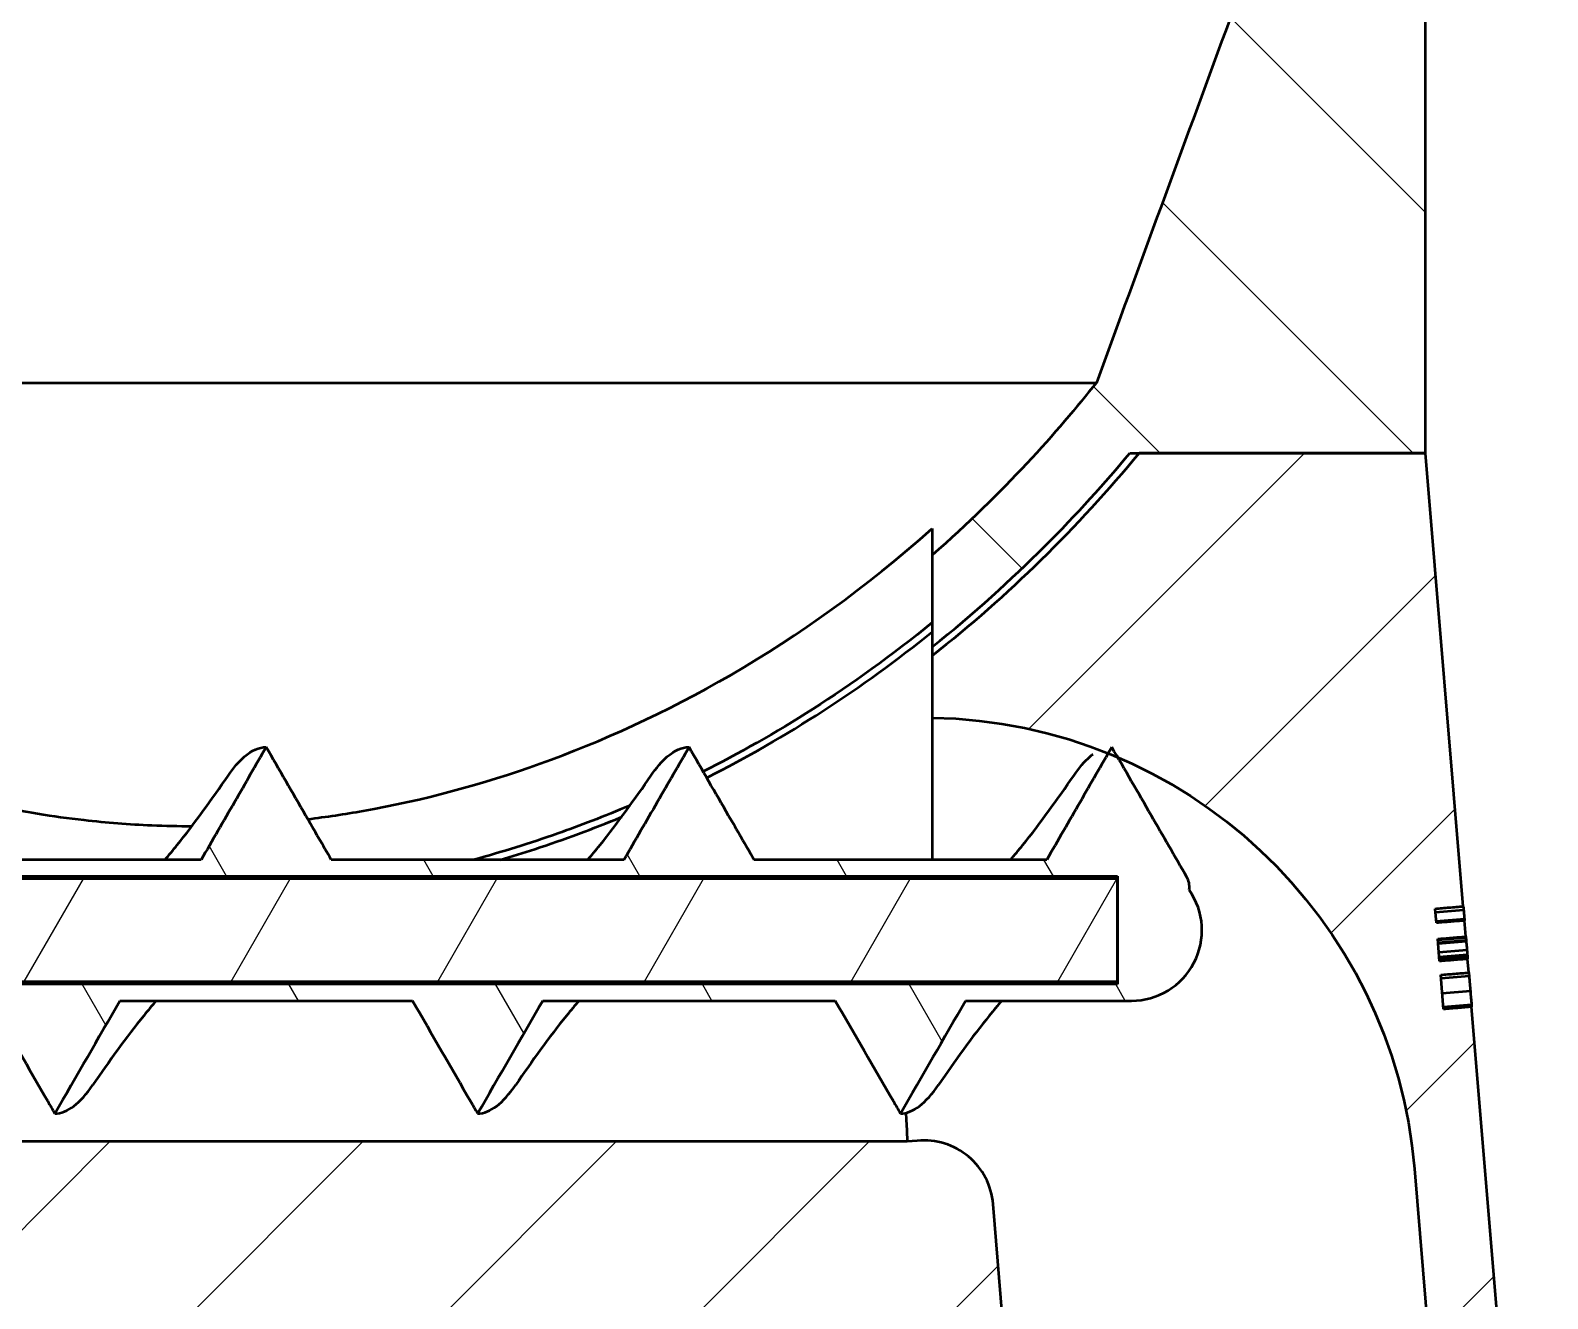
# Model space of a CAD drawing. Header units: inches. Extents: x 0.5 to 16.8, y 0.4 to 9.6.
# Drawn here: x 2.077 to 3.137, y 6.619 to 7.505 of the extents above; entities that cross this region are included whole.
import ezdxf

# ---------------------------------------------------------------- set-up
doc = ezdxf.new("R2010")
doc.units = ezdxf.units.IN
doc.header["$LTSCALE"] = 0.75
doc.header["$MEASUREMENT"] = 0
doc.layers.add('Hatching', color=7, linetype='Continuous', lineweight=25)
doc.layers.add('Visible', color=7, linetype='Continuous', lineweight=50)

msp = doc.modelspace()

# ---------------------------------------------------------------- hatches: boundary and pattern name
at = {"layer": 'Hatching'}
h = msp.add_hatch(dxfattribs=at)
h.set_pattern_fill('ANSI31', color=256, angle=90, style=0)
h.set_pattern_definition([(135, (0, 0), (-0.08838834764831845, -0.08838834764831845), [])])
edge = h.paths.add_edge_path(flags=0)
edge.add_line((1.586642881134509, 7.153762004791653), (1.586642881134509, 7.226329108416972))
edge.add_spline(control_points=[(1.586642881134508, 7.226329108416972), (1.576491614979617, 7.23797525113377), (1.567375579183832, 7.249017080514871), (1.559267596640468, 7.259224326337598)], knot_values=[-0.3973255332527011, -0.3973255332527011, -0.3973255332527011, -0.3973255332527011, 0, 0, 0, 0], degree=3, periodic=0)
edge.add_line((1.559267596640468, 7.259224326337598), (1.378597940244603, 7.751350310589564))
edge.add_line((1.378597940244603, 7.751350310589563), (1.378597940244603, 9.178515664920273))
edge.add_line((1.378597940244603, 9.178515664920273), (1.329385341819407, 9.178515664920273))
edge.add_line((1.329385341819407, 9.178515664920273), (1.329385341819407, 7.210011727912399))
edge.add_line((1.329385341819407, 7.210011727912399), (1.529387141943554, 7.210011727912399))
edge.add_line((1.529387141943554, 7.210011727912399), (1.535881215857681, 7.210011727912399))
edge.add_spline(control_points=[(1.53588121585768, 7.210011727912399), (1.550585040699992, 7.1923958759525), (1.567455443984573, 7.173430586249314), (1.586642881134508, 7.153762004791653)], knot_values=[-6.842447397116, -6.842447397116, -6.842447397116, -6.842447397116, -5.724001163084044, -5.724001163084044, -5.724001163084044, -5.724001163084044], degree=3, periodic=0)
edge = h.paths.add_edge_path(flags=0)
edge.add_line((2.707299672644746, 7.138817358574423), (2.707299672644746, 7.074693408998192))
edge.add_spline(control_points=[(2.707299672644746, 7.074693408998193), (2.766114480184589, 7.121633702295106), (2.811449338060341, 7.169420657164218), (2.845330412663023, 7.210011727912399)], knot_values=[-1.611571378102, -1.611571378102, -1.611571378102, -1.611571378102, 0, 0, 0, 0], degree=3, periodic=0)
edge.add_line((2.845330412663023, 7.210011727912399), (2.851824486577149, 7.210011727912399))
edge.add_line((2.851824486577149, 7.210011727912399), (3.051826286701296, 7.210011727912399))
edge.add_line((3.051826286701296, 7.210011727912399), (3.051826286701296, 9.178515664920273))
edge.add_line((3.051826286701296, 9.178515664920273), (3.002613688276099, 9.178515664920273))
edge.add_line((3.002613688276099, 9.178515664920273), (3.002613688276099, 7.751350310589563))
edge.add_line((3.002613688276099, 7.751350310589563), (2.821944031880234, 7.259224326337596))
edge.add_spline(control_points=[(2.821944031880235, 7.259224326337598), (2.795108700263859, 7.225440974550918), (2.75724024172297, 7.182507515628501), (2.707299672644746, 7.138817358574423)], knot_values=[-6.710851055901291, -6.710851055901291, -6.710851055901291, -6.710851055901291, -4.362102429348757, -4.362102429348757, -4.362102429348757, -4.362102429348757], degree=3, periodic=0)
h = msp.add_hatch(dxfattribs=at)
h.set_pattern_fill('ANSI31', color=256, style=0)
h.set_pattern_definition([(45, (0, 0), (-0.08838834764831845, 0.08838834764831845), [])])
h.paths.add_polyline_path([(1.417968018984761, 6.225759759408462), (1.417968018984761, 5.78284637358169), (1.210454895625181, 5.78284637358169), (1.206353845756414, 5.733633775156493), (1.516393215835154, 5.733633775156493), (1.516393215835155, 6.225759759408462)], flags=0)
edge = h.paths.add_edge_path(flags=0)
edge.add_line((1.586642881134509, 7.024420934265033), (1.586642881134509, 7.146630369710567))
edge.add_spline(control_points=[(1.586642881134508, 7.146630369710567), (1.566664503373804, 7.166882524685769), (1.547562837820063, 7.188036060817841), (1.529387141943554, 7.210011727912399)], knot_values=[-0.8692337386068395, -0.8692337386068395, -0.8692337386068395, -0.8692337386068395, 0, 0, 0, 0], degree=3, periodic=0)
edge.add_line((1.529387141943554, 7.210011727912399), (1.329385341819406, 7.210011727912399))
edge.add_line((1.329385341819407, 7.210011727912399), (1.321183242081873, 7.111586531062005))
edge.add_line((1.321183242081873, 7.111586531062005), (1.417968018984761, 7.111586531062005))
edge.add_line((1.417968018984761, 7.111586531062005), (1.417968018984761, 7.095767021717197))
edge.add_line((1.417968018984761, 7.095767021717197), (1.417968018984761, 6.928456367335899))
edge.add_line((1.417968018984761, 6.928456367335899), (1.548499515047753, 6.928456367335899))
edge.add_line((1.548499515047753, 6.928456367335899), (1.548499766518497, 6.928456367335899))
edge.add_line((1.548499766518497, 6.928456367335899), (1.548499766518497, 7.021960304343773))
edge.add_line((1.548499766518497, 7.021960304343773), (1.548499766518497, 7.024420934265033))
edge.add_line((1.548499766518497, 7.024420934265033), (1.586642881134509, 7.024420934265033))
edge = h.paths.add_edge_path(flags=0)
edge.add_line((2.707299672644746, 7.068394946866738), (2.707299672644746, 7.02526310641384))
edge.add_ellipse((2.701531479379381, 6.681553206965434), major_axis=(0.00576819326536544, 0.3437098994484059), ratio=1, start_angle=-21.020034238144717, end_angle=0, ccw=False)
edge.add_ellipse((2.701531479379282, 6.6815532069652), major_axis=(0.128671153859141, 0.3187687268179111), ratio=1, start_angle=358.7890694748212, end_angle=360, ccw=False)
edge.add_ellipse((2.701531479379381, 6.681553206965432), major_axis=(0.13537900547099, 0.3159783092398382), ratio=1, start_angle=297.95606292799425, end_angle=360, ccw=False)
edge.add_line((3.044102352516332, 6.710100779726845), (3.087744944104544, 6.186389680668305))
edge.add_line((3.087744944104543, 6.186389680668305), (3.137128123971637, 6.186389680668305))
edge.add_line((3.137128123971637, 6.186389680668305), (3.084051144032169, 6.823313439941927))
edge.add_line((3.084051144032169, 6.823313439941927), (3.064434101547034, 6.821678686401499))
edge.add_line((3.064434101547034, 6.821678686401499), (3.062439630639268, 6.84561233729469))
edge.add_line((3.062439630639268, 6.84561233729469), (3.082056673124403, 6.847247090835118))
edge.add_line((3.082056673124403, 6.847247090835118), (3.081261380310687, 6.856790604599714))
edge.add_line((3.081261380310687, 6.856790604599714), (3.061644337825551, 6.855155851059286))
edge.add_line((3.061644337825552, 6.855155851059286), (3.060345412284377, 6.870742957553388))
edge.add_line((3.060345412284376, 6.870742957553388), (3.079962454769511, 6.872377711093816))
edge.add_line((3.079962454769512, 6.872377711093816), (3.079029803424917, 6.883569527228958))
edge.add_line((3.079029803424916, 6.883569527228957), (3.059412760939781, 6.881934773688529))
edge.add_line((3.059412760939781, 6.881934773688529), (3.058584458787986, 6.891874399510072))
edge.add_line((3.058584458787986, 6.891874399510072), (3.078201501273121, 6.8935091530505))
edge.add_line((3.078201501273122, 6.8935091530505), (3.051826286701297, 7.210011727912399))
edge.add_line((3.051826286701296, 7.210011727912399), (2.851824486577149, 7.210011727912399))
edge.add_spline(control_points=[(2.851824486577149, 7.210011727912399), (2.808652980410189, 7.157814406063394), (2.760256597778924, 7.110256474256109), (2.707299672644746, 7.068394946866738)], knot_values=[-6.259704974376767, -6.259704974376767, -6.259704974376767, -6.259704974376767, -4.19816534612081, -4.19816534612081, -4.19816534612081, -4.19816534612081], degree=3, periodic=0)
edge = h.paths.add_edge_path(flags=0)
edge.add_ellipse((2.70153147937938, 6.681553206965432), major_axis=(0.04831523585992031, 0.004026269654993891), ratio=1, start_angle=0, end_angle=90.69864721060335)
edge.add_line((2.696916382437284, 6.72981575708195), (2.689905509386819, 6.729145343713853))
edge.add_line((2.689905509386819, 6.729145343713853), (1.548499766518497, 6.729145343713852))
edge.add_line((1.548499766518497, 6.729145343713852), (1.548499766518497, 6.731605973635111))
edge.add_line((1.548499766518497, 6.731605973635112), (1.548499766518497, 6.825109910642986))
edge.add_line((1.548499766518497, 6.825109910642986), (1.548499515047753, 6.825109910642986))
edge.add_line((1.548499515047753, 6.825109910642986), (1.417968018984761, 6.825109910642986))
edge.add_line((1.417968018984761, 6.825109910642986), (1.417968018984761, 6.679196532059946))
edge.add_line((1.417968018984761, 6.679196532059945), (1.43765305835484, 6.679196532059945))
edge.add_line((1.43765305835484, 6.679196532059946), (1.43765305835484, 6.61029889426467))
edge.add_line((1.43765305835484, 6.61029889426467), (1.417968018984761, 6.61029889426467))
edge.add_line((1.417968018984761, 6.61029889426467), (1.417968018984761, 6.383240074369092))
edge.add_line((1.417968018984761, 6.383240074369093), (1.516393215835155, 6.383240074369093))
edge.add_line((1.516393215835155, 6.383240074369093), (1.516393215835155, 6.42261015310925))
edge.add_line((1.516393215835155, 6.422610153109249), (2.141393215835155, 6.422610153109249))
edge.add_line((2.141393215835155, 6.422610153109249), (2.190605814260275, 6.422610153109249))
edge.add_line((2.190605814260275, 6.422610153109249), (2.289031011110745, 6.422610153109249))
edge.add_line((2.289031011110745, 6.422610153109249), (2.746708176465076, 6.422610153109249))
edge.add_line((2.746708176465076, 6.422610153109249), (2.746708176465076, 6.329106216101375))
edge.add_line((2.746708176465076, 6.329106216101375), (2.776235735520194, 6.329106216101375))
edge.add_line((2.776235735520194, 6.329106216101375), (2.776235735520194, 6.326645586180114))
edge.add_line((2.776235735520194, 6.326645586180114), (2.776235735520194, 6.282354247597437))
edge.add_line((2.776235735520194, 6.282354247597437), (2.776235735520194, 6.279893617676179))
edge.add_line((2.776235735520194, 6.279893617676178), (2.746708176465075, 6.279893617676178))
edge.add_line((2.746708176465075, 6.279893617676178), (2.746708176465075, 6.186389680668305))
edge.add_line((2.746708176465076, 6.186389680668305), (2.791445864901978, 6.186389680668305))
edge.add_line((2.791445864901977, 6.186389680668305), (2.7498467152393, 6.685579476620426))
h = msp.add_hatch(dxfattribs=at)
h.set_pattern_fill('ANSI31', color=256, angle=15, style=0)
h.set_pattern_definition([(59.99999999999999, (0, 0), (-0.1082531754730548, 0.06250000000000001), [])])
edge = h.paths.add_edge_path(flags=0)
edge.add_line((1.606324318197359, 7.007196524816213), (1.606324318197359, 6.74636975316267))
edge.add_ellipse((1.621088097724919, 6.746369753162671), major_axis=(-0.01476377952755926, -1.532992630382966e-16), ratio=1, start_angle=8.358931958200131e-14, end_angle=89.99999999999874)
edge.add_line((1.621088097724918, 6.731605973635111), (1.689985735520194, 6.731605973635111))
edge.add_ellipse((1.689985735520194, 6.746369753162671), major_axis=(2.622574073917692e-16, -0.01476377952755918), ratio=1, start_angle=359.9999999999997, end_angle=449.9999999999984)
edge.add_line((1.704749515047753, 6.746369753162671), (1.704749515047753, 6.827570540564254))
edge.add_line((1.704749515047753, 6.827570540564254), (1.704749515047753, 6.83906898509618))
edge.add_line((1.704749515047753, 6.83906898509618), (1.704749515047753, 6.840954692790842))
edge.add_line((1.704749515047753, 6.840954692790842), (2.83663927882728, 6.840954692790842))
edge.add_line((2.83663927882728, 6.840954692790842), (2.83663927882728, 6.912611585188062))
edge.add_line((2.83663927882728, 6.912611585188062), (1.704749515047753, 6.912611585188062))
edge.add_line((1.704749515047753, 6.912611585188062), (1.704749515047753, 6.914497292882726))
edge.add_line((1.704749515047753, 6.914497292882726), (1.704749515047753, 6.925995737414648))
edge.add_line((1.704749515047753, 6.925995737414648), (1.704749515047753, 7.007196524816213))
edge.add_ellipse((1.689985735520194, 7.007196524816213), major_axis=(0.01476377952755909, -8.406995400303121e-17), ratio=1, start_angle=359.9999999999993, end_angle=450.0000000000003)
edge.add_line((1.689985735520194, 7.021960304343772), (1.621088097724918, 7.021960304343772))
edge.add_ellipse((1.621088097724918, 7.007196524816213), major_axis=(-8.741913579725635e-17, 0.01476377952755902), ratio=1, start_angle=359.9999999999997, end_angle=450.0000000000003)
h = msp.add_hatch(dxfattribs=at)
h.set_pattern_fill('ANSI31', color=256, angle=75.00000000000001, style=0)
h.set_pattern_definition([(120, (0, 0), (-0.1082531754730548, -0.06250000000000001), [])])
edge = h.paths.add_edge_path(flags=0)
edge.add_line((1.901463612103706, 6.925995737414648), (1.704749515047753, 6.925995737414648))
edge.add_line((1.704749515047753, 6.925995737414648), (1.704749515047753, 6.914497292882726))
edge.add_line((1.704749515047753, 6.914497292882726), (2.83663927882728, 6.914497292882726))
edge.add_line((2.83663927882728, 6.914497292882726), (2.83663927882728, 6.912611585188062))
edge.add_line((2.83663927882728, 6.912611585188062), (2.83663927882728, 6.840954692790842))
edge.add_line((2.83663927882728, 6.840954692790842), (2.83663927882728, 6.83906898509618))
edge.add_line((2.83663927882728, 6.83906898509618), (1.704749515047753, 6.83906898509618))
edge.add_line((1.704749515047753, 6.83906898509618), (1.704749515047753, 6.827570540564254))
edge.add_line((1.704749515047753, 6.827570540564254), (1.753825816828115, 6.827570540564254))
edge.add_line((1.753825816828115, 6.827570540564254), (1.799286467945404, 6.748830383083931))
edge.add_line((1.799286467945404, 6.748830383083931), (1.844747119062692, 6.827570540564237))
edge.add_line((1.844747119062692, 6.827570540564237), (2.049101407379296, 6.827570540564254))
edge.add_line((2.049101407379296, 6.827570540564254), (2.094562058496585, 6.748830383083931))
edge.add_line((2.094562058496585, 6.748830383083931), (2.140022709613873, 6.827570540564237))
edge.add_line((2.140022709613873, 6.827570540564237), (2.344376997930477, 6.827570540564254))
edge.add_line((2.344376997930477, 6.827570540564254), (2.389837649047766, 6.748830383083931))
edge.add_line((2.389837649047766, 6.748830383083931), (2.435298300165054, 6.827570540564237))
edge.add_line((2.435298300165054, 6.827570540564237), (2.639652588481658, 6.827570540564254))
edge.add_line((2.639652588481658, 6.827570540564254), (2.685113239598947, 6.748830383083931))
edge.add_line((2.685113239598947, 6.748830383083931), (2.730573890716235, 6.827570540564237))
edge.add_line((2.730573890716235, 6.827570540564237), (2.84648179851232, 6.827570540564254))
edge.add_ellipse((2.84648179851232, 6.876783138989451), major_axis=(1.748382715945128e-16, -0.04921259842519689), ratio=1, start_angle=9.039680098406757e-28, end_angle=124.8869888558312)
edge.add_spline(control_points=[(2.886849996435065, 6.904930757720523), (2.887049576700868, 6.906592447624964), (2.887003463252614, 6.908280987964885), (2.886382595503275, 6.911387727114264), (2.885881807134488, 6.912710697895349), (2.885231719307269, 6.913836683041475)], knot_values=[-0.08363602527481177, -0.08363602527481177, -0.08363602527481177, -0.08363602527481177, -0.03962935394726552, -0.03962935394726552, 0, 0, 0, 0], degree=3, periodic=0)
edge.add_line((2.885231719307269, 6.913836683041475), (2.836910484850371, 6.997531516205271))
edge.add_line((2.836910484850371, 6.997531516205271), (2.832751034874538, 7.004735894894955))
edge.add_line((2.832751034874538, 7.004735894894954), (2.830202633238423, 7.000321933783111))
edge.add_line((2.830202633238423, 7.000321933783111), (2.787290383757132, 6.925995737414443))
edge.add_line((2.787290383757131, 6.925995737414443), (2.582936095440644, 6.925995737414648))
edge.add_line((2.582936095440645, 6.925995737414648), (2.537475444323357, 7.004735894894954))
edge.add_line((2.537475444323357, 7.004735894894954), (2.49201479320595, 6.925995737414443))
edge.add_line((2.49201479320595, 6.925995737414443), (2.287660504889464, 6.925995737414648))
edge.add_line((2.287660504889464, 6.925995737414648), (2.242199853772176, 7.004735894894954))
edge.add_line((2.242199853772176, 7.004735894894954), (2.196739202654769, 6.925995737414443))
edge.add_line((2.196739202654769, 6.925995737414443), (1.992384914338283, 6.925995737414648))
edge.add_line((1.992384914338283, 6.925995737414648), (1.946924263220995, 7.004735894894954))
edge.add_line((1.946924263220995, 7.004735894894954), (1.901463612103706, 6.925995737414648))

# ---------------------------------------------------------------- linework, layer by layer
at = {"layer": 'Visible', "extrusion": (-4.930380657631324e-32, 1, -3.947459643111666e-16)}
for p, q in [((3.051826286700361, 7.210011727912399, 0.4110686151138907), (3.051826286700361, 9.178515664920273, 0.4110686151138907)), ((2.845330412661951, 7.210011727912399, 0.4110686151138907), (3.051826286700361, 7.210011727912399, 0.4110686151138907)), ((3.051826286700361, 7.210011727912399, 0.4110686151138907), (2.851824486576334, 7.210011727912399, 0.4110686151138907)), ((3.07820150127236, 6.893509153050499, 0.4110686151138907), (3.051826286700361, 7.210011727912399, 0.4110686151138907)), ((2.707299672643785, 7.138817358574423, 0.4110686151138907), (2.707299672643785, 7.074693408998192, 0.4110686151138907)), ((2.707299672643785, 7.068394946866738, 0.4110686151138907), (2.707299672643785, 7.02526310641384, 0.4110686151138907)), ((2.196739202654044, 6.925995737414646, 0.4110686151138907), (1.992384914337435, 6.925995737414648, 0.4110686151138907)), ((2.492014793205271, 6.925995737414646, 0.4110686151138907), (2.287660504888663, 6.925995737414648, 0.4110686151138907)), ((2.787290383756499, 6.925995737414646, 0.4110686151138907), (2.582936095439891, 6.925995737414648, 0.4110686151138907)), ((1.704749515046842, 6.914497292882725, 0.4110686151138907), (2.836639278826624, 6.914497292882725, 0.4110686151138907)), ((1.704749515046842, 6.914059178627784, 0.4080068073740222), (2.836639278826624, 6.914059178627784, 0.4080068073740222)), ((2.836639278826624, 6.912611585188061, 0.4110686151138907), (1.704749515046842, 6.912611585188061, 0.4110686151138907)), ((2.836639278826624, 6.914497292882725, 0.4110686151138907), (2.836639278826624, 6.839068985096179, 0.4110686151138907)), ((2.836639278826624, 6.840954692790842, 0.4110686151138907), (2.836639278826624, 6.912611585188061, 0.4110686151138907)), ((3.059412760938812, 6.881934773688529, 0.4110686151138907), (3.058584458787209, 6.891874399510071, 0.4110686151138907)), ((3.078424553018522, 6.89083253209595, 0.4042234546250256), (3.05880751053337, 6.889197778555522, 0.4042234546250256)), ((3.078955847899579, 6.884456993522134, 0.3981210653869311), (3.059338805414427, 6.882822239981707, 0.3981210653869311)), ((3.07996245476852, 6.872377711093815, 0.4110686151138907), (3.079029803423964, 6.883569527228957, 0.4110686151138907)), ((3.061644337824873, 6.855155851059285, 0.4110686151138907), (3.060345412283368, 6.870742957553388, 0.4110686151138907)), ((3.080026611811718, 6.871607826578551, 0.4095384054926399), (3.060409569326566, 6.869973073038123, 0.4095384054926399)), ((3.080190087009669, 6.869646124200864, 0.4046171268773833), (3.060573044524517, 6.868011370660437, 0.4046171268773833)), ((3.080239129958954, 6.869057608810492, 0.3941840612674241), (3.060622087473803, 6.867422855270063, 0.3941840612674241)), ((3.080745903852858, 6.862976322085528, 0.3832588584095902), (3.061128861367706, 6.8613415685451, 0.3832588584095902)), ((3.081023811299929, 6.859641432720528, 0.3890659465259887), (3.061406768814777, 6.8580066791801, 0.3890659465259887)), ((3.08115459184819, 6.858072066141311, 0.3951683357636284), (3.061537549363038, 6.856437312600884, 0.3951683357636284)), ((3.082056673123589, 6.847247090835118, 0.4110686151138907), (3.081261380310025, 6.856790604599713, 0.4110686151138907)), ((3.06443410154634, 6.821678686401498, 0.4110686151138907), (3.062439630638437, 6.845612337294689, 0.4110686151138907)), ((1.704749515046842, 6.840954692790842, 0.4110686151138907), (2.836639278826624, 6.840954692790842, 0.4110686151138907)), ((2.836639278826624, 6.839068985096179, 0.4110686151138907), (1.704749515046842, 6.839068985096179, 0.4110686151138907)), ((3.082266224559589, 6.844732473603307, 0.3986132026352607), (3.062649182074438, 6.843097720062879, 0.3986132026352607)), ((2.140022709612822, 6.827570540564236, 0.4110686151138907), (2.34437699792943, 6.827570540564238, 0.4110686151138907)), ((2.43529830016405, 6.827570540564236, 0.4110686151138907), (2.639652588480658, 6.827570540564238, 0.4110686151138907)), ((2.730573890715277, 6.827570540564236, 0.4110686151138907), (2.846481798511377, 6.827570540564253, 0.4110686151138907)), ((3.083132643499539, 6.8343354463245, 0.4033375981916834), (3.063515601014387, 6.832700692784073, 0.4033375981916834)), ((3.083933673139654, 6.824723090642634, 0.4098336596821355), (3.064316630654503, 6.823088337102206, 0.4098336596821355)), ((3.137128123970797, 6.186389680668304, 0.4110686151138907), (3.084051144031491, 6.823313439941926, 0.4110686151138907)), ((2.689905509385881, 6.729145343713852, 0.4110686151138907), (1.54849976651758, 6.729145343713852, 0.4110686151138907)), ((2.696916382436484, 6.72981575708195, 0.4110686151138907), (2.689905509385881, 6.729145343713852, 0.4110686151138907)), ((3.044102352515438, 6.710100779726845, 0.4110686151138907), (3.087744944103633, 6.186389680668304, 0.4110686151138907)), ((2.791445864901107, 6.186389680668304, 0.4110686151138907), (2.749846715238618, 6.685579476620426, 0.4110686151138907))]:
    msp.add_line(p, q, dxfattribs=at)
at = {"layer": 'Visible', "extrusion": (-2.220446049250313e-16, -2.837236618486511e-16, -1)}
msp.add_arc((-2.701531479378446, 6.681553206965432, -0.4110686151138932), 0.3437582974015049, 90.96145647392927, 175.2363583092815, dxfattribs=at)
at = {"layer": 'Visible'}
for centre, radius, start, end in [((2.846481798511377, 6.87678313898945, 0.4110686151138907), 0.04921259842519694, 270, 34.88698885578699), ((2.701531479378446, 6.681553206965432, 0.4110686151138907), 0.04848270685032401, 4.763641690718876, 95.46228890130021)]:
    msp.add_arc(centre, radius, start, end, dxfattribs=at)
at = {"layer": 'Visible', "extrusion": (-0.9988641215868023, -0.04764941349719046, 2.406018029305675e-16)}
msp.add_ellipse((2.682862655205099, 6.876783138989443, 0.4110686151138907), major_axis=(-0.007042854180931256, 0.1476377952755836), ratio=0.9988641215874915, start_param=2.613531568321177, end_param=3.141592653750155, dxfattribs=at)
at = {"layer": 'Visible'}
for points, knots in [([(3.002613688275233, 7.751350310589563, 0.4110686151138907), (2.972502077838726, 7.669329313353409, 0.4110686151138907), (2.942390468054782, 7.5873083158776, 0.4110686151138907), (2.882167249658778, 7.423266320979161, 0.4110686151138907), (2.852055641200423, 7.341245323500001, 0.4110686151138907), (2.821944031879411, 7.259224326337596, 0.4110686151138907)], [-5.32629711679966, -5.32629711679966, -5.32629711679966, -5.32629711679966, -2.663148551486435, -2.663148551486435, 0, 0, 0, 0]), ([(1.82021367965126, 7.259224326337595, -0.1002019704355916), (1.874264493264036, 7.259224326337576, -0.1393589868430354), (1.934265823076657, 7.259224326337576, -0.1697567498545141), (2.076301631807837, 7.259224326337576, -0.2152547170730941), (2.15874252235426, 7.259224326337576, -0.2248017279566739), (2.322643466081445, 7.259224326337576, -0.2117575412644328), (2.402536536907064, 7.259224326337576, -0.1892910532233145), (2.505859764314664, 7.259224326337576, -0.1369574925847701), (2.534514245134687, 7.259224326337575, -0.1194351238946183), (2.561587340105234, 7.259224326337595, -0.09977446500806764)], [13.32601761325125, 13.32601761325125, 13.32601761325125, 13.32601761325125, 15.36620925866903, 15.36620925866903, 17.87195771986876, 17.87195771986876, 20.37770618106849, 20.37770618106849, 21.40218006956228, 21.40218006956228, 21.40218006956228, 21.40218006956228]), ([(2.561587340105234, 7.259224326337595, -0.09977446500806764), (2.600731654445553, 7.259224326337576, -0.07134687000689155), (2.636569779328056, 7.259224326337576, -0.03844876665516495), (2.680105678780365, 7.259224326337576, 0.01194251183915185), (2.691263245854771, 7.259224326337576, 0.02603383414043492), (2.70178983330652, 7.259224326337595, 0.04055701786182908)], [21.40218006956228, 21.40218006956228, 21.40218006956228, 21.40218006956228, 22.88345464226821, 22.88345464226821, 23.43194108091783, 23.43194108091783, 23.43194108091783, 23.43194108091783]), ([(2.70178983330652, 7.259224326337595, 0.04055701786182908), (2.739353413989647, 7.259224326337576, 0.0923829172220394), (2.768881255317865, 7.259224326337576, 0.1497087512784674), (2.810938858364807, 7.259224326337576, 0.2753067509293032), (2.821943794929211, 7.259224326337576, 0.3430127309211457), (2.821944031879411, 7.259224326337596, 0.4110686151138907)], [23.43194108091783, 23.43194108091783, 23.43194108091783, 23.43194108091783, 25.38920310346794, 25.38920310346794, 27.46909727742189, 27.46909727742189, 27.46909727742189, 27.46909727742189]), ([(2.271237351415948, 6.954441498060311, 0.2634308198385042), (2.284141258156524, 6.955999928432766, 0.2634308198385042), (2.297000091748941, 6.957920042274784, 0.2634308198385042), (2.351830271047675, 6.96762581982645, 0.2634308198385042), (2.393293834019005, 6.978804393125752, 0.2634308198385042), (2.518076997259868, 7.023529746855608, 0.2634308198385042), (2.614403145636061, 7.074319169352177, 0.2634308198385042), (2.707299672643785, 7.157482306792891, 0.2634308198385042)], [-6.258493209254521, -6.258493209254521, -6.258493209254521, -6.258493209254521, -5.705385461809785, -5.705385461809785, -3.888440125061258, -3.888440125061258, -0.06751721529040162, -0.06751721529040162, -0.06751721529040162, -0.06751721529040162]), ([(2.707299672643785, 7.157482306792891, 0.2634308198385042), (2.707299672643785, 7.154616210862972, 0.2746353869779341), (2.707299672643785, 7.152071677303514, 0.2859187448802913), (2.707299672643785, 7.14580936558413, 0.3179834800880599), (2.707299672643785, 7.142862229285821, 0.3388841074411175), (2.707299672643785, 7.139873329045476, 0.3732964540454304), (2.707299672643785, 7.139166621350356, 0.3867163948971211), (2.707299672643785, 7.138850986642078, 0.403790842075523), (2.707299672643785, 7.138817358574423, 0.4074298256832662), (2.707299672643785, 7.138817358574423, 0.4110686151138907)], [-3.084624800964356, -3.084624800964356, -3.084624800964356, -3.084624800964356, -2.73207701269323, -2.73207701269323, -2.088821469512454, -2.088821469512454, -1.679230546109266, -1.679230546109266, -1.568298633960947, -1.568298633960947, -1.568298633960947, -1.568298633960947]), ([(2.70729967264333, 7.074693409021926, 0.3204840669309306), (2.70729967264333, 7.074570616160775, 0.3213640137573748), (2.70729967264333, 7.074449598175512, 0.3222442427522765), (2.70729967264333, 7.072091071045386, 0.339660190711129), (2.707299672643785, 7.070481578260362, 0.3562700152233447), (2.707299672643785, 7.068854522341391, 0.3841202081434858), (2.707299672643785, 7.068488386448188, 0.3953257725875119), (2.707299672643785, 7.06840018329776, 0.4080474203733502), (2.707299672643785, 7.068394946866738, 0.4095580391804106), (2.707299672643785, 7.068394946866738, 0.4110686151138907)], [-2.488306081673231, -2.488306081673231, -2.488306081673231, -2.488306081673231, -2.461223455082385, -2.461223455082385, -1.952626640675799, -1.952626640675799, -1.610910341947468, -1.610910341947468, -1.564865311802232, -1.564865311802232, -1.564865311802232, -1.564865311802232]), ([(2.707299672643785, 7.025263106413839, 0.4110686151138907), (2.707299672643785, 7.025263106413839, 0.4019589721774537), (2.707299672643785, 7.024364258759869, 0.3920100733994332), (2.707299672643785, 7.020488296314731, 0.3725256952334348), (2.707299672643785, 7.017511183049931, 0.3629902155416858), (2.707299672643785, 7.010538313970478, 0.3461573540771496), (2.707299672643785, 7.005900039657053, 0.3373092385968448), (2.707299672643785, 6.994861542856398, 0.3207903922830155), (2.707299672643785, 6.988461324748762, 0.3131196585236466), (2.707299672643785, 6.97557593463208, 0.3002353933566155), (2.707299672643785, 6.967903464563171, 0.2938350362787787), (2.707299672643785, 6.951381164068952, 0.2827965388614757), (2.707299672643785, 6.942531339849861, 0.2781583892328854), (2.707299672643785, 6.931504916549105, 0.2735916437391097), (2.707299672643785, 6.928789219688357, 0.2725602950013126), (2.707299672643785, 6.925993213992863, 0.2715935880132747)], [0, 0, 0, 0, 0.2776619166972908, 0.2776619166972908, 0.5553238333945816, 0.5553238333945816, 0.8330056165333445, 0.8330056165333445, 1.110687399672107, 1.110687399672107, 1.388409068096554, 1.388409068096554, 1.666130736521, 1.666130736521, 1.752178865995027, 1.752178865995027, 1.752178865995027, 1.752178865995027]), ([(2.242199853771126, 7.004735894894953, 0.4110686151138907), (2.234797625456849, 6.991914859365038, 0.4110686151138907), (2.227395397142118, 6.979093823835123, 0.4110686151138907), (2.212241846769757, 6.952847104674952, 0.4110686151138907), (2.204490524711673, 6.939421421044697, 0.4110686151138907), (2.196739202654044, 6.925995737414443, 0.4110686151138907)], [-0.9237604307057007, -0.9237604307057007, -0.9237604307057007, -0.9237604307057007, -0.4725205926546053, -0.4725205926546053, 0, 0, 0, 0]), ([(2.21557384726475, 6.984689422764583, 0.3424310522254927), (2.219390726828351, 6.990283471774798, 0.3511858121382829), (2.223207606391497, 6.994824655903858, 0.3606096485709713), (2.227024485955098, 6.998122482634598, 0.3704647799800114), (2.232082941894078, 7.002493045271842, 0.3835256447978281), (2.237141397832602, 7.004735894894953, 0.3972958881672639), (2.242199853771126, 7.004735894894953, 0.4110686151138907)], [11.49817720325444, 11.49817720325444, 11.49817720325444, 11.49817720325444, 11.74183596503401, 11.74183596503401, 11.74183596503401, 12.06475343991055, 12.06475343991055, 12.06475343991055, 12.06475343991055]), ([(2.287660504888663, 6.925995737414648, 0.4110686151138907), (2.28172947576013, 6.936268581206548, 0.4110686151138907), (2.275798446631597, 6.946541424998447, 0.4110686151138907), (2.260644896258782, 6.972788144158549, 0.4110686151138907), (2.251422375014954, 6.988762019526751, 0.4110686151138907), (2.242199853771126, 7.004735894894954, 0.4110686151138907)], [-0.9237604307032913, -0.9237604307032913, -0.9237604307032913, -0.9237604307032913, -0.5622048950240679, -0.5622048950240679, 0, 0, 0, 0]), ([(2.537475444322354, 7.004735894894953, 0.4110686151138907), (2.530073216008077, 6.991914859365038, 0.4110686151138907), (2.522670987693346, 6.979093823835123, 0.4110686151138907), (2.507517437320985, 6.952847104674952, 0.4110686151138907), (2.499766115262901, 6.939421421044697, 0.4110686151138907), (2.492014793205271, 6.925995737414443, 0.4110686151138907)], [-0.9237604307057009, -0.9237604307057009, -0.9237604307057009, -0.9237604307057009, -0.4725205926546058, -0.4725205926546058, 0, 0, 0, 0]), ([(2.510849437815978, 6.984689422764583, 0.3424310522254927), (2.514666317379579, 6.990283471774798, 0.3511858121382829), (2.518483196942725, 6.994824655903858, 0.3606096485709713), (2.522300076506326, 6.998122482634598, 0.3704647799800114), (2.52735853244485, 7.002493045271842, 0.3835256447978281), (2.532416988383829, 7.004735894894953, 0.3972958881672639), (2.537475444322354, 7.004735894894953, 0.4110686151138907)], [17.78136251043402, 17.78136251043402, 17.78136251043402, 17.78136251043402, 18.0250212722136, 18.0250212722136, 18.0250212722136, 18.34793874709013, 18.34793874709013, 18.34793874709013, 18.34793874709013]), ([(2.582936095439891, 6.925995737414648, 0.4110686151138907), (2.577005066311358, 6.936268581206548, 0.4110686151138907), (2.57107403718237, 6.946541424998447, 0.4110686151138907), (2.55592048681001, 6.972788144158549, 0.4110686151138907), (2.546697965566182, 6.988762019526751, 0.4110686151138907), (2.537475444322354, 7.004735894894954, 0.4110686151138907)], [-0.9237604307032902, -0.9237604307032902, -0.9237604307032902, -0.9237604307032902, -0.5622048950240677, -0.5622048950240677, 0, 0, 0, 0]), ([(2.832751034873581, 7.004735894894954, 0.4110686151138907), (2.825348806559305, 6.991914859365038, 0.4110686151138907), (2.817946578244573, 6.979093823835123, 0.4110686151138907), (2.802793027872212, 6.952847104674952, 0.4110686151138907), (2.795041705814128, 6.939421421044697, 0.4110686151138907), (2.787290383756044, 6.925995737414443, 0.4110686151138907)], [-0.9237604307057006, -0.9237604307057006, -0.9237604307057006, -0.9237604307057006, -0.4725205926546062, -0.4725205926546062, 0, 0, 0, 0]), ([(2.88523171930683, 6.913836683042653, 0.4110686151143454), (2.876960679072909, 6.928162544958679, 0.4110686151143454), (2.868689638838532, 6.942488406874319, 0.4110686151138907), (2.851196077361237, 6.972788144158549, 0.4110686151138907), (2.841973556117409, 6.988762019526751, 0.4110686151138907), (2.832751034873581, 7.004735894894954, 0.4110686151138907)], [-1.066407507663823, -1.066407507663823, -1.066407507663823, -1.066407507663823, -0.5622048950240669, -0.5622048950240669, 0, 0, 0, 0]), ([(2.806125028367205, 6.984689422764583, 0.3424310522254927), (2.809941907930352, 6.990283471774798, 0.3511858121382829), (2.813758787493953, 6.994824655903858, 0.3606096485709713), (2.817575667057554, 6.998122482634598, 0.3704647799800114), (2.818301574553971, 6.998749674849257, 0.3723390633185772), (2.819027482050842, 6.99933305036352, 0.374227955124752), (2.819753389547259, 6.999872268923287, 0.3761293663683318)], [24.06454781761361, 24.06454781761361, 24.06454781761361, 24.06454781761361, 24.30820657939319, 24.30820657939319, 24.30820657939319, 24.35454645437729, 24.35454645437729, 24.35454645437729, 24.35454645437729]), ([(1.955075796964138, 6.990616747518049, 0.2634308198380495), (1.959919062363952, 6.988934943812844, 0.2634308198385042), (1.964778453645522, 6.98730057623631, 0.2634308198385042), (1.996118486966225, 6.977102051048637, 0.2634308198385042), (2.023068989104559, 6.969897985756578, 0.2634308198385042), (2.071651824930086, 6.959813870658627, 0.2634308198385042), (2.093201371565101, 6.95632892632698, 0.2634308198385042), (2.130596955671081, 6.9520815925907, 0.2634308198385042), (2.14637692550923, 6.950836684511402, 0.2634308198385042), (2.171594779963471, 6.949753145963072, 0.2634308198385042), (2.180976558519433, 6.949549401591017, 0.2634308198385042), (2.190362833928248, 6.949545942778874, 0.2634308198385042)], [-10.81257265760851, -10.81257265760851, -10.81257265760851, -10.81257265760851, -10.59442006007071, -10.59442006007071, -9.410056410662712, -9.410056410662712, -8.482426987081023, -8.482426987081023, -7.808497706158851, -7.808497706158851, -7.408736454394312, -7.408736454394312, -7.408736454394312, -7.408736454394312]), ([(2.171424715914782, 6.925995737414647, 0.3565364305823095), (2.174362868189291, 6.92940824175183, 0.3551925045776443), (2.177257839692629, 6.932897569541488, 0.3539604167572179), (2.192465793090832, 6.951744742206634, 0.3479249924662327), (2.20420112275815, 6.968122282176183, 0.344755175287446), (2.21557384726475, 6.984742459107506, 0.3423904312162449)], [0.3581091042410384, 0.3581091042410384, 0.3581091042410384, 0.3581091042410384, 0.5007963002886997, 0.5007963002886997, 1.118842589410745, 1.118842589410745, 1.118842589410745, 1.118842589410745]), ([(2.466700306465555, 6.925995737414648, 0.3565364305823095), (2.469638458740519, 6.92940824175183, 0.3551925045776443), (2.472533430243857, 6.932897569541488, 0.3539604167572179), (2.48774138364206, 6.951744742206635, 0.3479249924662327), (2.499476713309377, 6.968122282176183, 0.344755175287446), (2.510849437815978, 6.984742459107506, 0.3423904312162449)], [0.3581091042410386, 0.3581091042410386, 0.3581091042410386, 0.3581091042410386, 0.5007963002887169, 0.5007963002887169, 1.118842589410747, 1.118842589410747, 1.118842589410747, 1.118842589410747]), ([(2.761975897016782, 6.925995737414647, 0.3565364305823095), (2.764914049291292, 6.92940824175183, 0.3551925045776443), (2.767809020795085, 6.932897569541488, 0.3539604167572179), (2.783016974193288, 6.951744742206635, 0.3479249924662327), (2.794752303860605, 6.968122282176183, 0.344755175287446), (2.806125028367205, 6.984742459107506, 0.3423904312162449)], [0.3581091042410354, 0.3581091042410354, 0.3581091042410354, 0.3581091042410354, 0.5007963002887205, 0.5007963002887205, 1.118842589410747, 1.118842589410747, 1.118842589410747, 1.118842589410747]), ([(2.49631997041115, 6.963941256518948, 0.2634308198385042), (2.477907692992176, 6.956117997611926, 0.2634308198385042), (2.460943901662176, 6.949676045913622, 0.2634308198385042), (2.426385741551712, 6.937495416448814, 0.2634308198385042), (2.406730675313611, 6.931368271900903, 0.263430819838959), (2.386875337276251, 6.925995365933137, 0.2634308198398685)], [-10.15106430945911, -10.15106430945911, -10.15106430945911, -10.15106430945911, -9.660224654390962, -9.660224654390962, -9.032970554034115, -9.032970554034115, -9.032970554034115, -9.032970554034115]), ([(2.405567301825613, 6.925995661505373, 0.26343081983714), (2.413650702564155, 6.928371645549154, 0.2634308198380495), (2.421696465057721, 6.930871156206507, 0.2634308198385042), (2.450266619021477, 6.94022354283247, 0.2634308198385042), (2.470541989911453, 6.947743545145926, 0.2634308198385042), (2.490492425321008, 6.956016045313422, 0.2634308198385042)], [-3.567134237522897, -3.567134237522897, -3.567134237522897, -3.567134237522897, -3.309617372508443, -3.309617372508443, -2.647845049607364, -2.647845049607364, -2.647845049607364, -2.647845049607364]), ([(2.886849996434194, 6.904930757720522, 0.4110686151138907), (2.887049576700065, 6.906592447624964, 0.4110686151138907), (2.887003463251858, 6.908280987964885, 0.4110686151138907), (2.886382595502255, 6.911387727114263, 0.4110686151138907), (2.885881807133501, 6.912710697895349, 0.4110686151138907), (2.885231719306375, 6.913836683041474, 0.4110686151138907)], [-0.08363602527481177, -0.08363602527481177, -0.08363602527481177, -0.08363602527481177, -0.03962935394726552, -0.03962935394726552, 0, 0, 0, 0]), ([(3.058584458787209, 6.891874399510071, 0.4110686151138907), (3.061853965868067, 6.892146858433476, 0.4110686151138907), (3.065123472948926, 6.892419317356881, 0.4110686151138907), (3.071662487110643, 6.89296423520369, 0.4110686151138907), (3.074931994191502, 6.893236694127095, 0.4110686151138907), (3.07820150127236, 6.893509153050499, 0.4110686151138907)], [-0.2000000000000017, -0.2000000000000017, -0.2000000000000017, -0.2000000000000017, -0.1000000000000018, -0.1000000000000018, 0, 0, 0, 0]), ([(3.07820150127236, 6.893509153050499, 0.4110686151138907), (3.078217892197699, 6.893312461946186, 0.4100783981775749), (3.078265073038892, 6.892746291849187, 0.4076794995776254), (3.078365228031998, 6.891544431935817, 0.4055090694178034), (3.078424553018522, 6.89083253209595, 0.4042234546250256)], [0.01460860251182076, 0.01460860251182076, 0.01460860251182076, 0.01460860251182076, 0.04523539709024865, 0.08973537032308675, 0.08973537032308675, 0.08973537032308675, 0.08973537032308675]), ([(3.078424553018522, 6.89083253209595, 0.4042234546250256), (3.078494851894902, 6.889988945576939, 0.4031079904161743), (3.07864456062407, 6.888192440829092, 0.400732494006661), (3.078847959327504, 6.885751656388432, 0.3990261563662898), (3.078955847899579, 6.884456993522134, 0.3981210653869311)], [0, 0, 0, 0, 0.04241260915287223, 0.09032203810113704, 0.09032203810113704, 0.09032203810113704, 0.09032203810113704]), ([(3.079029803423964, 6.883569527228956, 0.4110686151138907), (3.075760296343105, 6.883297068305552, 0.4110686151138907), (3.072490789262247, 6.883024609382147, 0.4110686151138907), (3.06595177510053, 6.882479691535337, 0.4110686151138907), (3.062682268019671, 6.882207232611933, 0.4110686151138907), (3.059412760938812, 6.881934773688529, 0.4110686151138907)], [-0.1999999999999997, -0.1999999999999997, -0.1999999999999997, -0.1999999999999997, -0.09999999999999977, -0.09999999999999977, 0, 0, 0, 0]), ([(3.060345412283368, 6.870742957553388, 0.4110686151138907), (3.063614919364227, 6.871015416476792, 0.4110686151138907), (3.066884426445085, 6.871287875400196, 0.4110686151138907), (3.073423440606803, 6.871832793247005, 0.4110686151138907), (3.076692947687661, 6.87210525217041, 0.4110686151138907), (3.07996245476852, 6.872377711093815, 0.4110686151138907)], [-0.1999999999999997, -0.1999999999999997, -0.1999999999999997, -0.1999999999999997, -0.09999999999999991, -0.09999999999999991, 0, 0, 0, 0]), ([(3.080026611811718, 6.871607826578551, 0.4095384054926399), (3.080060784647685, 6.871197752544631, 0.4086432059739309), (3.080122155112349, 6.870461306967639, 0.4070355310868763), (3.080169226376711, 6.869896451799522, 0.4053597742231432), (3.080190087009669, 6.869646124200864, 0.4046171268773833)], [0, 0, 0, 0, 0.03000429211789073, 0.05388424136437996, 0.05388424136437996, 0.05388424136437996, 0.05388424136437996]), ([(3.080402605156905, 6.867095906432805, 0.3776486533524803), (3.080461791433208, 6.866385671117131, 0.3785700926273421), (3.080579846359342, 6.864969012005428, 0.3804080262179923), (3.080690650727774, 6.863639359582744, 0.3823102870228468), (3.080745903852858, 6.862976322085528, 0.3832588584095902)], [0, 0, 0, 0, 0.03550070475259275, 0.07081089288264683, 0.07081089288264683, 0.07081089288264683, 0.07081089288264683]), ([(3.081261380310025, 6.856790604599714, 0.4110686151138907), (3.077991873229166, 6.856518145676309, 0.4110686151138907), (3.074722366148308, 6.856245686752904, 0.4110686151138907), (3.06818335198659, 6.855700768906095, 0.4110686151138907), (3.064913844905732, 6.85542830998269, 0.4110686151138907), (3.061644337824873, 6.855155851059285, 0.4110686151138907)], [-0.1999999999999995, -0.1999999999999995, -0.1999999999999995, -0.1999999999999995, -0.09999999999999767, -0.09999999999999767, 0, 0, 0, 0]), ([(3.080745903852858, 6.862976322085528, 0.3832588584095902), (3.080798043932646, 6.862350641126445, 0.3842064856876277), (3.080900721158741, 6.861118514414173, 0.3860726074949525), (3.080983210510567, 6.860128642192579, 0.3880786056529359), (3.081023811299929, 6.859641432720528, 0.3890659465259887)], [0, 0, 0, 0, 0.03460953461445946, 0.06815507404967955, 0.06815507404967955, 0.06815507404967955, 0.06815507404967955]), ([(3.081023811299929, 6.859641432720528, 0.3890659465259887), (3.081057845491614, 6.859233022418674, 0.3900540134582116), (3.081125359378348, 6.858422855778747, 0.3920140493910367), (3.081144901190783, 6.858188354026539, 0.3941226797564923), (3.08115459184819, 6.858072066141311, 0.3951683357636284)], [0, 0, 0, 0, 0.03242293728854756, 0.06431762871892734, 0.06431762871892734, 0.06431762871892734, 0.06431762871892734]), ([(3.08115459184819, 6.858072066141311, 0.3951683357636284), (3.081172201703339, 6.857860747878395, 0.3952257025889594), (3.081207194813487, 6.857440830556525, 0.3953396980541584), (3.081243372417703, 6.85700669930422, 0.3953571482788902), (3.081261380310025, 6.856790604599713, 0.3953628642661897)], [0, 0, 0, 0, 0.006670866772959308, 0.01325589407749545, 0.01325589407749545, 0.01325589407749545, 0.01325589407749545]), ([(3.062439630638437, 6.845612337294689, 0.4110686151138907), (3.065709137719296, 6.845884796218094, 0.4110686151138907), (3.068978644800154, 6.846157255141498, 0.4110686151138907), (3.075517658961871, 6.846702172988308, 0.4110686151138907), (3.07878716604273, 6.846974631911713, 0.4110686151138907), (3.082056673123589, 6.847247090835117, 0.4110686151138907)], [-0.1999999999999995, -0.1999999999999995, -0.1999999999999995, -0.1999999999999995, -0.09999999999999991, -0.09999999999999991, 0, 0, 0, 0]), ([(3.082266224559589, 6.844732473603307, 0.3986132026352607), (3.08241335728826, 6.842966880860493, 0.3992821935007669), (3.082710557896007, 6.839400473564925, 0.4006335209314784), (3.08299102500132, 6.836034868301534, 0.4024303240339577), (3.083132643499539, 6.8343354463245, 0.4033375981916834)], [0, 0, 0, 0, 0.05765857072013539, 0.116467372277785, 0.116467372277785, 0.116467372277785, 0.116467372277785]), ([(2.049101407378203, 6.827570540564441, 0.4110686151138907), (2.062618338892207, 6.804158528419714, 0.4110686151138907), (2.076135270406212, 6.780746516274987, 0.4110686151138907), (2.091288820779027, 6.754499797114817, 0.4110686151138907), (2.092925439637384, 6.751665090099373, 0.4110686151138907), (2.09456205849574, 6.74883038308393, 0.4110686151138907)], [-0.9450411853092118, -0.9450411853092118, -0.9450411853092118, -0.9450411853092118, -0.1210490402140107, -0.1210490402140107, -0.02128075460351017, -0.02128075460351017, -0.02128075460351017, -0.02128075460351017]), ([(2.165337196352539, 6.827570540564253, 0.3565364305823095), (2.162399044078029, 6.824158036227063, 0.3551925045776443), (2.159504072574236, 6.820668708437396, 0.3539604167572179), (2.144296119176033, 6.801821535772244, 0.3479249924662327), (2.132560789508716, 6.785443995802698, 0.344755175287446), (2.121188065002116, 6.768823818871378, 0.3423904312162449)], [0.3581091042407628, 0.3581091042407628, 0.3581091042407628, 0.3581091042407628, 0.500796300288776, 0.500796300288776, 1.118842589410714, 1.118842589410714, 1.118842589410714, 1.118842589410714]), ([(2.34437699792943, 6.827570540564441, 0.4110686151138907), (2.357893929443435, 6.804158528419714, 0.4110686151138907), (2.37141086095744, 6.780746516274987, 0.4110686151138907), (2.3865644113298, 6.754499797114817, 0.4110686151138907), (2.388201030188611, 6.751665090099373, 0.4110686151138907), (2.389837649046967, 6.74883038308393, 0.4110686151138907)], [-0.9450411853092118, -0.9450411853092118, -0.9450411853092118, -0.9450411853092118, -0.1210490402140107, -0.1210490402140107, -0.02128075460351017, -0.02128075460351017, -0.02128075460351017, -0.02128075460351017]), ([(2.460612786903766, 6.827570540564253, 0.3565364305823095), (2.457674634629257, 6.824158036227063, 0.3551925045776443), (2.454779663125464, 6.820668708437396, 0.3539604167572179), (2.439571709727261, 6.801821535772243, 0.3479249924662327), (2.427836380059944, 6.785443995802698, 0.344755175287446), (2.416463655553343, 6.768823818871378, 0.3423904312162449)], [0.358109104240767, 0.358109104240767, 0.358109104240767, 0.358109104240767, 0.5007963002887794, 0.5007963002887794, 1.118842589410714, 1.118842589410714, 1.118842589410714, 1.118842589410714]), ([(2.639652588480658, 6.827570540564441, 0.4110686151138907), (2.653169519994663, 6.804158528419714, 0.4110686151138907), (2.666686451508667, 6.780746516274987, 0.4110686151138907), (2.681840001881028, 6.754499797114817, 0.4110686151138907), (2.683476620739839, 6.751665090099373, 0.4110686151138907), (2.685113239598195, 6.74883038308393, 0.4110686151138907)], [-0.9450411853092116, -0.9450411853092116, -0.9450411853092116, -0.9450411853092116, -0.1210490402140109, -0.1210490402140109, -0.02128075460351013, -0.02128075460351013, -0.02128075460351013, -0.02128075460351013]), ([(2.755888377454994, 6.827570540564253, 0.3565364305823095), (2.75295022518003, 6.824158036227066, 0.3551925045776443), (2.750055253676692, 6.820668708437402, 0.3539604167572179), (2.734847300278489, 6.801821535772251, 0.3479249924662327), (2.723111970611171, 6.785443995802702, 0.344755175287446), (2.711739246104571, 6.768823818871378, 0.3423904312162449)], [0.3581091042407598, 0.3581091042407598, 0.3581091042407598, 0.3581091042407598, 0.500796300288644, 0.500796300288644, 1.118842589410714, 1.118842589410714, 1.118842589410714, 1.118842589410714]), ([(3.083132643499539, 6.8343354463245, 0.4033375981916834), (3.083272143686372, 6.832661444078481, 0.4043205488032982), (3.083550546415154, 6.829320611334766, 0.4062822388764289), (3.083806147130417, 6.826253402753093, 0.4086515481412789), (3.083933673139654, 6.824723090642634, 0.4098336596821355)], [0, 0, 0, 0, 0.05925590332030491, 0.118257942927907, 0.118257942927907, 0.118257942927907, 0.118257942927907]), ([(3.084051144031491, 6.823313439941926, 0.4110686151138907), (3.080781636950633, 6.823040981018521, 0.4110686151138907), (3.077512129869774, 6.822768522095116, 0.4110686151138907), (3.070973115708057, 6.822223604248308, 0.4110686151138907), (3.067703608627198, 6.821951145324903, 0.4110686151138907), (3.06443410154634, 6.821678686401498, 0.4110686151138907)], [-0.1999999999999998, -0.1999999999999998, -0.1999999999999998, -0.1999999999999998, -0.09999999999999783, -0.09999999999999783, 0, 0, 0, 0])]:
    msp.add_open_spline(points, degree=3, knots=knots, dxfattribs=at)
for points in [[(2.821944031879411, 7.259224326337597, 0.4110686151138907), (2.795108700262972, 7.225440974550918, 0.4110686151138907), (2.757240241722229, 7.182507515628501, 0.4110686151138907), (2.707299672643785, 7.138817358574423, 0.4110686151138907)], [(2.851824486576334, 7.210011727912399, 0.4110686151138907), (2.808652980409533, 7.157814406063393, 0.4110686151138907), (2.760256597778152, 7.110256474256108, 0.4110686151138907), (2.707299672643785, 7.068394946866738, 0.4110686151138907)], [(2.707299672643785, 7.074693408998192, 0.4110686151138907), (2.76611448018366, 7.121633702295106, 0.4110686151138907), (2.811449338059447, 7.169420657164217, 0.4110686151138907), (2.845330412661951, 7.210011727912399, 0.4110686151138907)], [(2.707299672643785, 7.091689886202623, 0.2634308198385042), (2.650619791414556, 7.04557189398774, 0.2634308198385042), (2.59581952276767, 7.012120244227142, 0.2634308198385042), (2.547342394734642, 6.987636779883013, 0.2634308198385042)], [(2.549843438549033, 6.983313109867087, 0.2634308198385042), (2.605604747308917, 7.011554798742917, 0.2634308198385042), (2.6583602815208, 7.045807809429892, 0.2634308198385042), (2.707299672643785, 7.08522373059872, 0.2634308198385042)], [(3.078955847899579, 6.884456993522134, 0.3981210653869311), (3.078980485880038, 6.884161337758811, 0.3979691858185106), (3.079005123860043, 6.883865681995488, 0.3978173062505448), (3.079029803423964, 6.883569527228957, 0.3976670132851723)], [(3.07996245476852, 6.872377711093815, 0.4110686151138907), (3.07998454288645, 6.872112653682668, 0.4105636730150763), (3.080005577348857, 6.871860240130609, 0.4100510392540855), (3.080026611811718, 6.871607826578551, 0.4095384054926399)], [(3.080190087009669, 6.869646124200864, 0.3942721946082202), (3.080206456787437, 6.869449686869831, 0.3942481762319403), (3.080222793373196, 6.869253647840161, 0.3942161187496822), (3.080239129958954, 6.869057608810492, 0.3941840612674241)], [(3.080239129958954, 6.869057608810492, 0.3751317042142546), (3.080293463562157, 6.868405605574206, 0.3759721680817165), (3.080348034359304, 6.867750756003505, 0.3768104107170984), (3.080402605156905, 6.867095906432805, 0.3776486533524803)], [(3.082056673123589, 6.847247090835118, 0.3977828075016987), (3.082126692873317, 6.846406853838114, 0.3980521342114116), (3.082196458716226, 6.845569663720711, 0.3983326684233361), (3.082266224559589, 6.844732473603307, 0.3986132026352607)], [(2.09456205849574, 6.74883038308393, 0.4110686151138907), (2.1097156088681, 6.775077102244031, 0.4110686151138907), (2.124869159240461, 6.801323821404133, 0.4110686151138907), (2.140022709612822, 6.827570540564236, 0.4110686151138907)], [(2.389837649046967, 6.74883038308393, 0.4110686151138907), (2.404991199419328, 6.775077102244031, 0.4110686151138907), (2.420144749791689, 6.801323821404133, 0.4110686151138907), (2.43529830016405, 6.827570540564236, 0.4110686151138907)], [(2.685113239598195, 6.74883038308393, 0.4110686151138907), (2.700266789970556, 6.775077102244031, 0.4110686151138907), (2.715420340342916, 6.801323821404133, 0.4110686151138907), (2.730573890715277, 6.827570540564235, 0.4110686151138907)], [(3.083933673139654, 6.824723090642634, 0.4098336596821355), (3.083972987462857, 6.824251318765786, 0.4102435742602211), (3.084012301785606, 6.823779546888937, 0.4106534888387614), (3.084051144031491, 6.823313439941926, 0.4110686151138907)], [(2.09456205849574, 6.74883038308393, 0.4110686151138907), (2.103437393997865, 6.74883038308393, 0.3869036181436059), (2.11231272949999, 6.755944292510359, 0.3628160766288602), (2.121188065002116, 6.768852992991832, 0.3424025818317205)], [(2.389837649046967, 6.74883038308393, 0.4110686151138907), (2.398712984549093, 6.74883038308393, 0.3869036181436059), (2.407588320051218, 6.755944292510359, 0.3628160766288602), (2.416463655553343, 6.768852992991832, 0.3424025818317205)], [(2.685113239598195, 6.74883038308393, 0.4110686151138907), (2.69398857510032, 6.74883038308393, 0.3869036181436059), (2.702863910602446, 6.755944292510359, 0.3628160766288602), (2.711739246104571, 6.768852992991832, 0.3424025818317205)]]:
    msp.add_open_spline(points, degree=3, dxfattribs=at)

doc.saveas('drawing.dxf')
